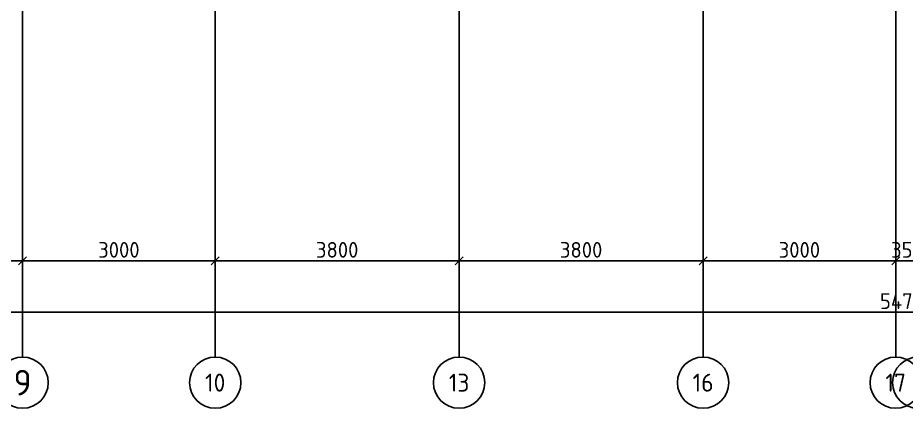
# Model space of a CAD drawing. Extents: x 1129508 to 1196731, y 2982646 to 3009272.
# Drawn here: x 1149143 to 1162982, y 2982646 to 2988737 of the extents above; entities that cross this region are included whole.
import ezdxf
from ezdxf.enums import TextEntityAlignment as Align

# ---------------------------------------------------------------- set-up
doc = ezdxf.new("R2010")
doc.units = 0
doc.header["$LTSCALE"] = 1000
doc.linetypes.add('DOTE', pattern=[2.42, 2, -0.2, 0.02, -0.2])
doc.layers.add('AXIS', color=3, linetype='Continuous')
doc.layers.add('DOTE', color=8, linetype='DOTE')
doc.styles.add('CADReader_TextStyle', font='tssdeng.shx', dxfattribs={"height": 0.2, "bigfont": 'gbcbig.shx'})

# ---------------------------------------------------------------- blocks, each defined once
blk = doc.blocks.new('21325465')
at = {"layer": 'AXIS', "linetype": 'Continuous'}
for p, q in [((6289163, 284090), (6289163, 288090)), ((6292163, 284090), (6292163, 288090)), ((6295963, 284090), (6295963, 288090)), ((6299763, 284090), (6299763, 288090)), ((6302763, 284090), (6302763, 288090)), ((6289163, 285240), (6289163, 285940)), ((6292163, 285240), (6292163, 285940)), ((6295963, 285240), (6295963, 285940)), ((6299763, 285240), (6299763, 285940)), ((6302763, 285240), (6302763, 285940)), ((6289101, 285528), (6289225, 285652)), ((6292101, 285528), (6292225, 285652)), ((6295901, 285528), (6296025, 285652)), ((6299701, 285528), (6299825, 285652)), ((6302701, 285528), (6302825, 285652)), ((6275563, 285590), (6330313, 285590)), ((6275563, 284790), (6330313, 284790))]:
    blk.add_line(p, q, dxfattribs=at)
for centre in [(6289163, 283690), (6292163, 283690), (6295963, 283690), (6299763, 283690), (6302763, 283690), (6303113, 283690)]:
    blk.add_circle(centre, 400, dxfattribs=at)
at = {"layer": 'DOTE'}
for p, q in [((6289163, 288090), (6289163, 305116)), ((6292163, 288090), (6292163, 305116)), ((6299763, 288053), (6299763, 305079)), ((6302763, 288090), (6302763, 305116)), ((6295963, 288090), (6295963, 293758))]:
    blk.add_line(p, q, dxfattribs=at)
at = {"layer": 'AXIS', "color": 7, "style": 'CADReader_TextStyle'}
for s, p in [('3000', (6290663, 285884)), ('3800', (6294063, 285884)), ('3800', (6297863, 285884)), ('3000', (6301263, 285884)), ('350', (6302938, 285884)), ('54750', (6302938, 285084))]:
    blk.add_text(s, height=245, rotation=360, dxfattribs=at).set_placement(p, align=Align.TOP_CENTER)
for s, height, p in [('9', 400, (6289163, 283690)), ('10', 280, (6292163, 283690)), ('13', 280, (6295963, 283690)), ('16', 280, (6299763, 283690)), ('17', 280, (6302763, 283690))]:
    blk.add_text(s, height=height, dxfattribs=at).set_placement(p, align=Align.MIDDLE_CENTER)
blk = doc.blocks.new('SIPIN1-1-1')
at = {"layer": 'DOTE'}
blk.add_blockref('21325465', (-6570286, 2333928), dxfattribs=at)

msp = doc.modelspace()

# ---------------------------------------------------------------- block references
msp.add_blockref('SIPIN1-1-1', (1430341, 365427))

doc.saveas('drawing.dxf')
